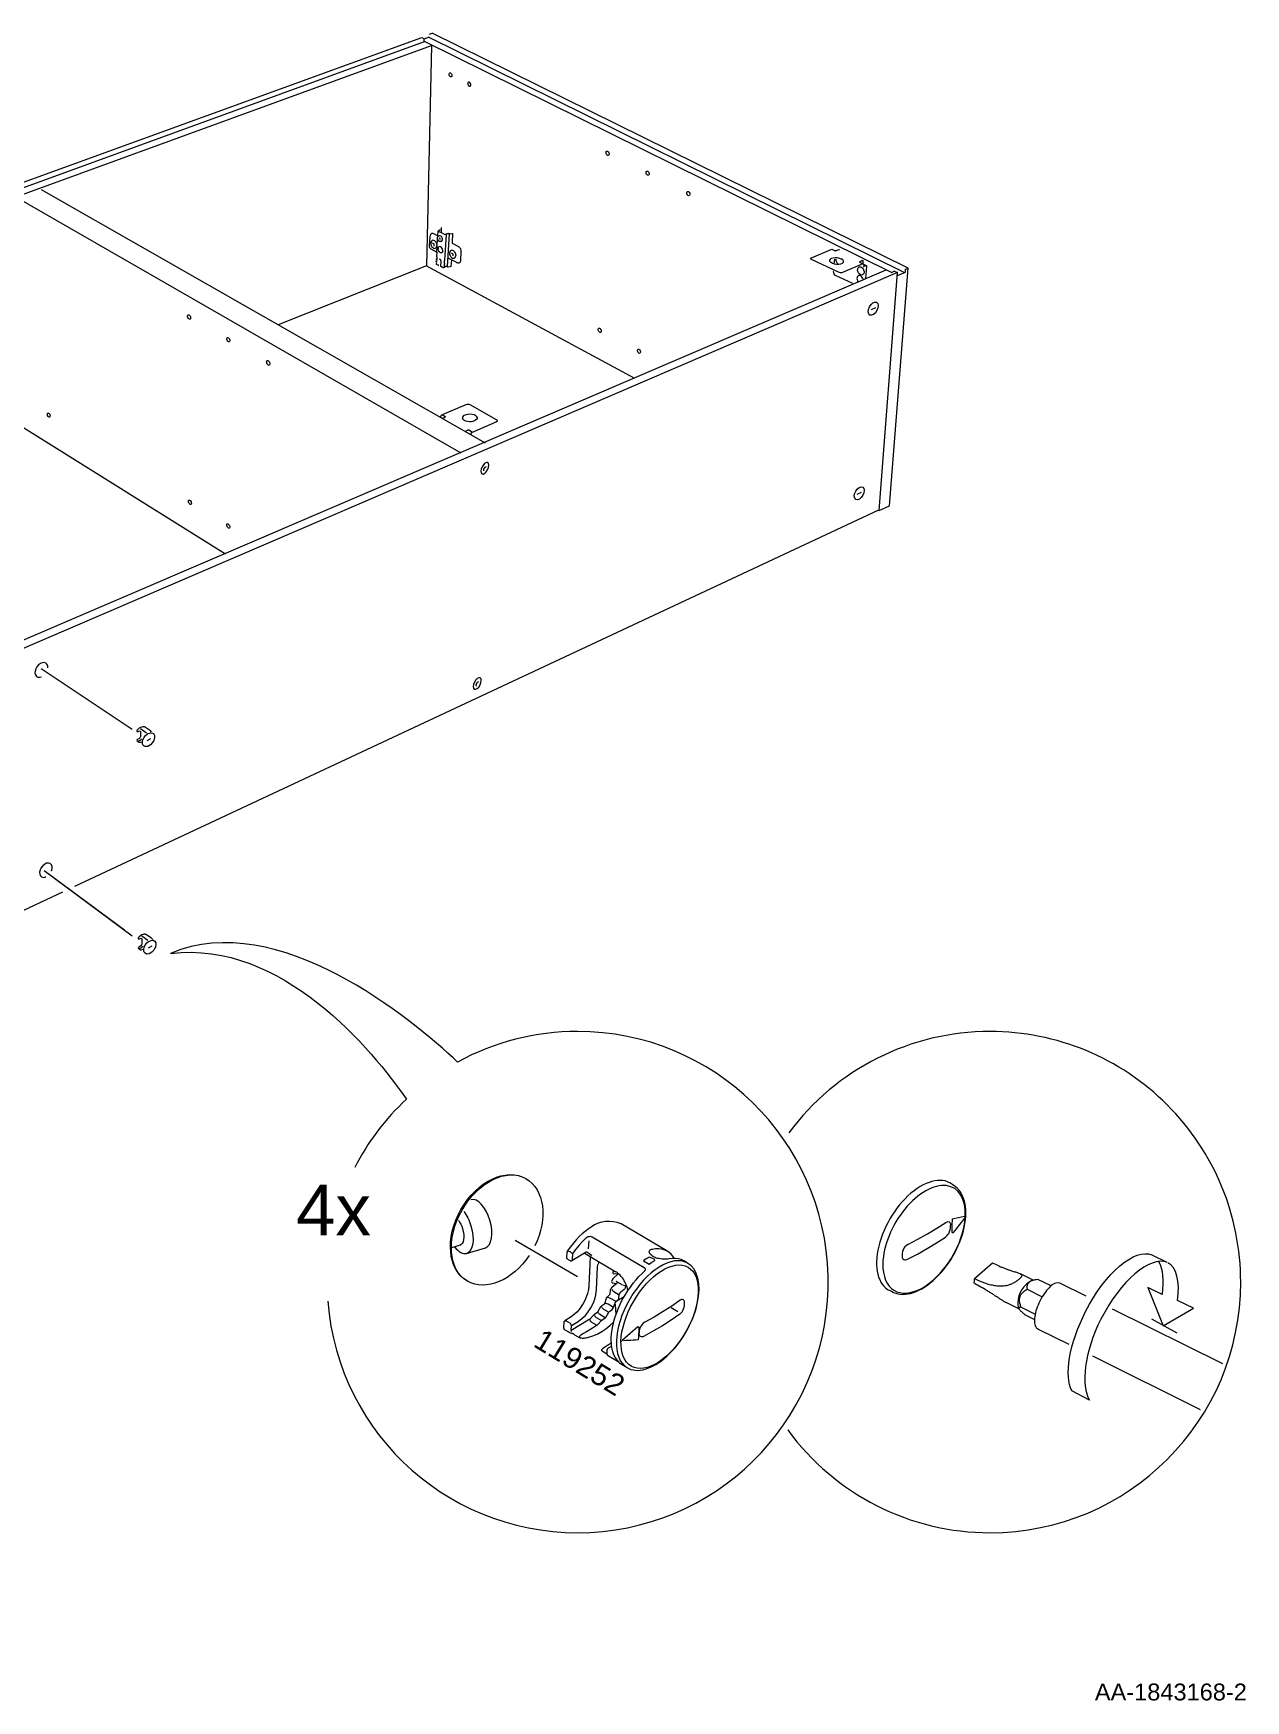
# Model space of a CAD drawing. Header units: metres. Extents: x -6.4 to 35.9, y -8.9 to 6.5.
# Drawn here: x 33.967 to 35.635, y 2.354 to 4.648 of the extents above; entities that cross this region are included whole.
import ezdxf

# ---------------------------------------------------------------- set-up
doc = ezdxf.new("R2010")
doc.units = ezdxf.units.M
doc.header["$MEASUREMENT"] = 0
for name, color, linetype, lineweight in [('PDF7_Geometry_Num_Penna__1_Num_Penna__255_Num_Penna__255_Num_Penna__255', 255, 'Continuous', 18), ('PDF7_Geometry_Num_Penna__7_Num_Penna__7_Num_Penna__7_Num_Penna__7', 7, 'Continuous', 18), ('PDF7_Text_Num_Penna__7_Num_Penna__7_Num_Penna__7_Num_Penna__7', 7, 'Continuous', 18)]:
    doc.layers.add(name, color=color, linetype=linetype, lineweight=lineweight)
doc.styles.add('GENERATED_STYLE_1', font='')
doc.styles.get('GENERATED_STYLE_1').set_extended_font_data('Arial')

msp = doc.modelspace()

# ---------------------------------------------------------------- linework, layer by layer
at = {"layer": 'PDF7_Geometry_Num_Penna__1_Num_Penna__255_Num_Penna__255_Num_Penna__255', "color": 255, "linetype": 'Continuous', "lineweight": 18, "flags": 128}
for points in [[(34.0917, 3.6975), (33.9827, 3.7701)], [(34.0918, 3.4139), (33.9864, 3.4918)]]:
    msp.add_lwpolyline(points, dxfattribs=at)
at = {"layer": 'PDF7_Geometry_Num_Penna__7_Num_Penna__7_Num_Penna__7_Num_Penna__7', "color": 7, "linetype": 'Continuous', "lineweight": 18, "flags": 128}
for points in [[(33.3187, 4.2127), (34.5013, 4.642), (34.5043, 4.6404)], [(33.3232, 4.2065), (34.5049, 4.6365)], [(34.5043, 4.6404), (34.5115, 4.6429)], [(34.5043, 4.6368), (34.5043, 4.6404)], [(34.5044, 4.6371), (35.1476, 4.319)], [(34.5096, 4.6429), (35.1645, 4.3194)], [(34.5117, 4.6466), (34.5151, 4.6479)], [(35.1705, 4.325), (34.5151, 4.6479)], [(33.3314, 4.2007), (34.5145, 4.6311)], [(34.5145, 4.6311), (34.5074, 4.3281)], [(33.9774, 4.4329), (34.5883, 4.0846)], [(34.555, 4.0703), (33.9433, 4.4222)], [(34.5147, 4.3726), (34.5151, 4.3728), (34.5155, 4.3728), (34.5159, 4.3729), (34.5163, 4.3728), (34.5167, 4.3727), (34.5171, 4.3725), (34.523, 4.3694)], [(34.5157, 4.3596), (34.5175, 4.3581), (34.5174, 4.3553)], [(34.5188, 4.3623), (34.5191, 4.3621), (34.5194, 4.3618), (34.5197, 4.3615), (34.52, 4.3611), (34.5202, 4.3608), (34.5205, 4.3604), (34.5207, 4.36), (34.521, 4.3596), (34.5211, 4.3591), (34.5213, 4.3587), (34.5214, 4.3583), (34.5215, 4.3578), (34.5216, 4.3574), (34.5217, 4.3569), (34.5217, 4.3565), (34.5217, 4.356), (34.5217, 4.356)], [(34.5274, 4.3616), (34.5272, 4.3614), (34.5269, 4.3613), (34.5266, 4.3613), (34.5263, 4.3613), (34.526, 4.3613), (34.5257, 4.3614), (34.5254, 4.3615), (34.5251, 4.3616), (34.5248, 4.3618), (34.5245, 4.362), (34.5242, 4.3623), (34.5239, 4.3626), (34.5237, 4.3629), (34.5234, 4.3633), (34.5232, 4.3637), (34.523, 4.3641), (34.5229, 4.3645), (34.5228, 4.3649), (34.5227, 4.3654), (34.5226, 4.3658), (34.5226, 4.3662), (34.5227, 4.3667), (34.5227, 4.367), (34.5228, 4.3674), (34.523, 4.3678), (34.5232, 4.3681), (34.5234, 4.3684), (34.5236, 4.3686), (34.5238, 4.3688), (34.5241, 4.3689)], [(34.5229, 4.3676), (34.523, 4.3694)], [(34.523, 4.3694), (34.5234, 4.3757)], [(34.5238, 4.3762), (34.5236, 4.3761), (34.5235, 4.376), (34.5234, 4.3758), (34.5234, 4.3757)], [(34.5255, 4.3771), (34.5238, 4.3762)], [(34.525, 4.3694), (34.5241, 4.3689)], [(34.5246, 4.3758), (34.5245, 4.3757), (34.5245, 4.3756), (34.5245, 4.3755), (34.5247, 4.3754)], [(34.5247, 4.3754), (34.5275, 4.3739)], [(34.5263, 4.3658), (34.5249, 4.3663)], [(34.5264, 4.3775), (34.5255, 4.3771)], [(34.5264, 4.3642), (34.5263, 4.3658)], [(34.5274, 4.3616), (34.5284, 4.362), (34.5287, 4.3622), (34.5289, 4.3625), (34.5292, 4.3628), (34.5293, 4.3633), (34.5295, 4.3637), (34.5295, 4.3642)], [(34.5278, 4.3778), (34.5275, 4.3739)], [(34.5275, 4.3739), (34.5328, 4.3711)], [(34.5277, 4.3807), (34.5276, 4.3783), (34.5277, 4.3781), (34.5277, 4.378), (34.5278, 4.3778)], [(34.5344, 4.3707), (34.5323, 4.3356)], [(34.5335, 4.3711), (34.5334, 4.3711), (34.5332, 4.371), (34.533, 4.3711), (34.5328, 4.3711)], [(34.5335, 4.3711), (34.5361, 4.3724), (34.5364, 4.3726), (34.5368, 4.3727), (34.5372, 4.3727), (34.5376, 4.3728), (34.538, 4.3727), (34.5385, 4.3726), (34.5389, 4.3725), (34.5392, 4.3724)], [(34.5385, 4.372), (34.5358, 4.3269)], [(34.5392, 4.3724), (34.5396, 4.3722)], [(34.5396, 4.3722), (34.5429, 4.3727)], [(34.5429, 4.3727), (34.5439, 4.3723)], [(34.5437, 4.3586), (34.5435, 4.3588), (34.5433, 4.3591), (34.5432, 4.3594), (34.5431, 4.3596), (34.5431, 4.3599), (34.5439, 4.3723)], [(34.5439, 4.3585), (34.5436, 4.3586), (34.5517, 4.3544)], [(34.5211, 4.3376), (34.5212, 4.3382)], [(34.5217, 4.3366), (34.5215, 4.3368), (34.5214, 4.337), (34.5213, 4.3372), (34.5212, 4.3373), (34.5212, 4.3375), (34.5211, 4.3376)], [(34.5212, 4.3382), (34.5212, 4.3381), (34.5213, 4.3379), (34.5213, 4.3379), (34.5215, 4.3378), (34.5216, 4.3378), (34.5218, 4.3378)], [(34.5217, 4.347), (34.5214, 4.3409), (34.5214, 4.3408), (34.5214, 4.3406), (34.5215, 4.3405), (34.5216, 4.3403), (34.5217, 4.3402), (34.5219, 4.3399)], [(34.5299, 4.3486), (34.5298, 4.3481), (34.5297, 4.3476), (34.5295, 4.3471), (34.5294, 4.3469), (34.5293, 4.3467), (34.529, 4.3464), (34.5286, 4.3461), (34.5283, 4.346), (34.5279, 4.3459), (34.5275, 4.3459), (34.5271, 4.346), (34.5268, 4.3461), (34.5264, 4.3463), (34.526, 4.3465), (34.5257, 4.3467), (34.5253, 4.3471), (34.525, 4.3475), (34.5246, 4.3479), (34.5243, 4.3484), (34.5241, 4.349), (34.5238, 4.3496), (34.5237, 4.3499), (34.5236, 4.3502), (34.5235, 4.3505), (34.5235, 4.3508), (34.5235, 4.3514), (34.5234, 4.352)], [(34.5326, 4.3347), (34.5326, 4.335), (34.5325, 4.3352), (34.5324, 4.3354), (34.5323, 4.3356)], [(34.5369, 4.3395), (34.5372, 4.3392), (34.5375, 4.3389), (34.5377, 4.3387), (34.538, 4.3385), (34.5382, 4.3383), (34.5385, 4.3381)], [(34.5385, 4.3381), (34.5417, 4.3365)], [(34.5417, 4.3364), (34.5412, 4.3272), (34.5406, 4.3269)], [(34.5482, 4.3331), (34.5417, 4.3365), (34.5417, 4.3364), (34.5417, 4.3364)], [(34.542, 4.3461), (34.5437, 4.3445), (34.5436, 4.3418)], [(34.5447, 4.3487), (34.545, 4.3484), (34.5453, 4.3481), (34.5456, 4.3478), (34.5459, 4.3475), (34.5462, 4.3471), (34.5465, 4.3467), (34.5467, 4.3463), (34.5469, 4.3459), (34.5471, 4.3455), (34.5473, 4.345), (34.5474, 4.3446), (34.5475, 4.3442), (34.5476, 4.3437), (34.5477, 4.3432), (34.5477, 4.3428), (34.5477, 4.3423), (34.5477, 4.3423)], [(35.0362, 4.3381), (35.0363, 4.3383), (35.0364, 4.3386), (35.0366, 4.3388), (35.0369, 4.339), (35.0373, 4.3392)], [(35.0375, 4.3367), (35.0371, 4.3369), (35.0368, 4.3371), (35.0365, 4.3374), (35.0363, 4.3376), (35.0362, 4.3379), (35.0362, 4.3381)], [(35.0373, 4.3392), (35.0653, 4.351), (35.0691, 4.3492)], [(35.0696, 4.349), (35.0698, 4.3489), (35.0702, 4.3488), (35.0705, 4.3488), (35.0708, 4.3488), (35.0711, 4.3488), (35.0714, 4.3489), (35.0753, 4.3506)], [(35.0753, 4.3506), (35.0755, 4.3505), (35.0756, 4.3505), (35.0758, 4.3504)], [(35.1396, 4.3222), (33.9219, 3.7998)], [(35.1516, 4.3207), (35.1554, 4.3187), (33.9357, 3.7942)], [(34.5074, 4.3281), (34.3035, 4.247)], [(34.5068, 4.3284), (34.7935, 4.1735)], [(34.5208, 4.3307), (34.5208, 4.3305), (34.5209, 4.3303), (34.5211, 4.3301), (34.5213, 4.33)], [(34.521, 4.3349), (34.521, 4.3348), (34.5211, 4.3347), (34.5211, 4.3345), (34.5213, 4.3345), (34.5214, 4.3345), (34.5215, 4.3345)], [(34.521, 4.3343), (34.521, 4.3349)], [(34.5215, 4.3333), (34.5213, 4.3335), (34.5212, 4.3337), (34.5211, 4.3339), (34.521, 4.334), (34.521, 4.3342), (34.521, 4.3343)], [(34.5235, 4.3288), (34.5213, 4.33), (34.5214, 4.3312)], [(34.5235, 4.3288), (34.5236, 4.3287), (34.5238, 4.3287), (34.5239, 4.3288)], [(34.5244, 4.3291), (34.5239, 4.3288)], [(34.5358, 4.3269), (34.5356, 4.327), (34.5353, 4.3271), (34.535, 4.3271), (34.5347, 4.3271), (34.5345, 4.3271), (34.5342, 4.3269), (34.5317, 4.3256)], [(34.5318, 4.3269), (34.5319, 4.3272), (34.532, 4.3275), (34.5321, 4.3278), (34.5322, 4.3281)], [(34.5324, 4.3314), (34.5323, 4.3311), (34.5323, 4.3308), (34.5321, 4.3305), (34.5319, 4.3302), (34.5319, 4.329)], [(34.5322, 4.3281), (34.5322, 4.3284), (34.5321, 4.3286), (34.532, 4.3288), (34.5319, 4.329)], [(34.5321, 4.3323), (34.5322, 4.3335), (34.5323, 4.3338), (34.5324, 4.3341), (34.5325, 4.3344), (34.5326, 4.3347)], [(34.5324, 4.3314), (34.5324, 4.3317), (34.5323, 4.3319), (34.5322, 4.3321), (34.5321, 4.3323)], [(34.5358, 4.3269), (34.5362, 4.3267)], [(34.5362, 4.3267), (34.5364, 4.3266), (34.5366, 4.3266), (34.5369, 4.3266), (34.5371, 4.3265), (34.5373, 4.3266)], [(34.5373, 4.3266), (34.54, 4.327)], [(34.5406, 4.3269), (34.5405, 4.3268), (34.5403, 4.3269), (34.5402, 4.3269)], [(34.5482, 4.3331), (34.5483, 4.333), (34.5485, 4.3329), (34.5486, 4.3329), (34.5488, 4.3328), (34.549, 4.3328), (34.5494, 4.3327)], [(35.108, 4.3352), (35.1078, 4.3353), (35.1075, 4.3353)], [(35.1086, 4.3309), (35.1084, 4.3309), (35.1082, 4.3309), (35.1079, 4.3308)], [(35.1086, 4.3337), (35.1086, 4.3341), (35.1085, 4.3345), (35.1084, 4.3348), (35.1082, 4.335), (35.108, 4.3352)], [(35.1086, 4.3309), (35.1084, 4.331), (35.1086, 4.3337)], [(35.1091, 4.3297), (35.1091, 4.33), (35.109, 4.3303), (35.109, 4.3306), (35.1088, 4.3307), (35.1086, 4.3309)], [(35.1091, 4.3295), (35.1089, 4.3272), (35.1089, 4.3271), (35.1089, 4.327), (35.109, 4.3269), (35.1091, 4.327), (35.1089, 4.3271)], [(35.1129, 4.3282), (35.11, 4.3296), (35.1097, 4.3296), (35.1094, 4.3296), (35.1091, 4.3295)], [(35.1129, 4.3282), (35.1126, 4.3283), (35.1123, 4.3283), (35.1119, 4.3281), (35.1091, 4.327)], [(35.112, 4.3105), (35.1135, 4.3272)], [(35.1135, 4.3272), (35.1134, 4.3275), (35.1133, 4.3278), (35.1131, 4.328), (35.1129, 4.3282)], [(35.1303, 3.9914), (35.1445, 3.998), (35.1705, 4.325)], [(35.1305, 3.9912), (35.1554, 4.3187)], [(35.1516, 4.3207), (35.1467, 4.3185)], [(35.1556, 4.3147), (35.1665, 4.3194)], [(35.1665, 4.3194), (35.1668, 4.3234)], [(35.1668, 4.3234), (35.1705, 4.325)], [(35.108, 4.3106), (35.1083, 4.3099), (35.1085, 4.3091), (35.1086, 4.3084)], [(35.1197, 4.2679), (35.126, 4.2708)], [(34.2308, 3.9313), (33.9508, 4.1065)], [(34.5273, 4.1193), (34.5274, 4.1207)], [(34.5274, 4.1207), (34.5274, 4.1211), (34.5275, 4.1215), (34.5277, 4.1219), (34.528, 4.1223), (34.5283, 4.1226), (34.5286, 4.1229), (34.529, 4.1231)], [(34.5293, 4.1182), (34.5317, 4.1192)], [(34.5317, 4.1192), (34.5321, 4.1194)], [(34.567, 4.1015), (34.5707, 4.0993), (34.6036, 4.1133)], [(34.605, 4.1148), (34.6049, 4.1145), (34.6047, 4.1142), (34.6045, 4.1139), (34.6041, 4.1136), (34.6036, 4.1133)], [(34.6039, 4.1162), (34.6043, 4.116), (34.6046, 4.1157), (34.6048, 4.1154), (34.6049, 4.1151), (34.605, 4.1148)], [(34.5665, 4.1017), (34.5663, 4.1018), (34.5659, 4.1019), (34.5656, 4.102), (34.5652, 4.102), (34.5648, 4.1019), (34.5645, 4.1018), (34.5608, 4.1002)], [(34.567, 4.1015), (34.5665, 4.1017)], [(34.5691, 4.0969), (34.5692, 4.0973), (34.5693, 4.0977), (34.5695, 4.0981), (34.5698, 4.0985), (34.57, 4.0989), (34.5704, 4.0992), (34.5707, 4.0993)], [(34.5691, 4.0955), (34.5691, 4.0969)], [(34.5863, 4.0481), (34.5881, 4.0512)], [(34.5865, 4.0459), (34.5863, 4.0481)], [(34.5881, 4.0512), (34.59, 4.0521)], [(35.0999, 4.0137), (35.1062, 4.0166)], [(34.0234, 3.4745), (35.1292, 3.9918), (35.1305, 3.9912)], [(34.1027, 3.6902), (33.9774, 3.7736)], [(34.5759, 3.752), (34.5776, 3.7551)], [(34.5761, 3.7498), (34.5759, 3.752)], [(34.5776, 3.7551), (34.5796, 3.756)], [(34.109, 3.6886), (34.109, 3.6874), (34.1097, 3.6869), (34.1128, 3.6884)], [(34.1109, 3.6767), (34.1091, 3.6758), (34.1092, 3.6741), (34.1098, 3.6737), (34.111, 3.6732), (34.1117, 3.6726)], [(34.1104, 3.6739), (34.1139, 3.6756)], [(34.1139, 3.6915), (34.1222, 3.6855)], [(34.114, 3.6873), (34.1141, 3.6812)], [(34.1275, 3.6882), (34.121, 3.6927)], [(34.1276, 3.6774), (34.1229, 3.6747)], [(33.9775, 3.5002), (33.9779, 3.5007), (33.9782, 3.5012)], [(34.1024, 3.406), (33.9814, 3.4955)], [(33.9829, 3.4871), (33.983, 3.4872), (33.9839, 3.4875)], [(33.9455, 3.4381), (34.0073, 3.467)], [(34.1107, 3.4033), (34.1107, 3.4021), (34.1115, 3.4016), (34.1145, 3.4031)], [(34.1156, 3.4061), (34.124, 3.4001)], [(34.1158, 3.4019), (34.1159, 3.3958)], [(34.1292, 3.4028), (34.1228, 3.4073)], [(34.1127, 3.3913), (34.1109, 3.3904), (34.111, 3.3887), (34.1116, 3.3883), (34.1127, 3.3879), (34.1134, 3.3872)], [(34.1122, 3.3886), (34.1156, 3.3902)], [(34.1294, 3.3921), (34.1247, 3.3894)], [(35.1699, 2.9816), (35.1837, 2.9887), (35.1971, 2.9963), (35.2098, 3.004), (35.2222, 3.012), (35.224, 3.0129), (35.2255, 3.0131), (35.2268, 3.0127), (35.2278, 3.0117), (35.2284, 3.0102), (35.2286, 3.0081)], [(35.2216, 2.9916), (35.2236, 2.9934), (35.2251, 2.9953), (35.2265, 2.9972), (35.2274, 2.9996), (35.2282, 3.0019), (35.2284, 3.0044), (35.2286, 3.0064), (35.2286, 3.0081)], [(35.2307, 3.017), (35.2306, 3.0077), (35.2302, 2.9986), (35.2317, 2.9977)], [(35.2307, 3.017), (35.2394, 3.0187), (35.2476, 3.0207)], [(35.2493, 3.0197), (35.2462, 3.0156), (35.2433, 3.012), (35.2406, 3.0085), (35.2381, 3.0052), (35.2352, 3.0015), (35.2317, 2.9977)], [(35.2476, 3.0207), (35.2493, 3.0197)], [(34.6296, 2.9877), (34.7151, 2.9374)], [(34.7278, 2.9911), (34.7226, 2.9861), (34.7176, 2.9808), (34.7128, 2.9751), (34.7083, 2.969), (34.7079, 2.9604)], [(34.7278, 2.9911), (34.7289, 2.992), (34.7302, 2.9926), (34.7316, 2.9928), (34.733, 2.993), (34.7343, 2.9926), (34.7356, 2.992), (34.8069, 2.95)], [(34.7308, 2.9867), (34.7302, 2.9754)], [(35.162, 2.9657), (35.1622, 2.9636), (35.1629, 2.962), (35.1642, 2.961), (35.1655, 2.9605), (35.1673, 2.9605), (35.1694, 2.9612), (35.1833, 2.9684), (35.1964, 2.9759), (35.2095, 2.9837), (35.2216, 2.9916)], [(34.5423, 2.9774), (34.5528, 2.9805)], [(34.5626, 2.9694), (34.5885, 2.9772)], [(34.7005, 2.9636), (34.7009, 2.971)], [(34.7016, 2.9616), (34.7016, 2.9617), (34.7014, 2.9617), (34.7012, 2.9617), (34.7012, 2.9619), (34.7011, 2.9619), (34.7011, 2.9621), (34.7011, 2.9623), (34.7009, 2.9623), (34.7009, 2.9625), (34.7007, 2.9625), (34.7007, 2.9627), (34.7007, 2.9629), (34.7007, 2.963), (34.7005, 2.963), (34.7005, 2.9632), (34.7005, 2.9634), (34.7005, 2.9636)], [(34.7016, 2.9616), (34.7051, 2.9595), (34.7054, 2.9595), (34.7054, 2.9593), (34.7055, 2.9593), (34.7057, 2.9593), (34.7059, 2.9593), (34.7061, 2.9593), (34.7061, 2.9591), (34.7062, 2.9591), (34.7064, 2.9591), (34.7067, 2.9593), (34.7068, 2.9593), (34.707, 2.9593), (34.7072, 2.9593), (34.7072, 2.9595), (34.7074, 2.9595), (34.7247, 2.9701)], [(34.7059, 2.9709), (34.7031, 2.9725)], [(34.7083, 2.969), (34.7078, 2.9694), (34.7072, 2.9699), (34.7064, 2.9705), (34.7059, 2.9709)], [(34.7247, 2.9701), (34.7265, 2.9712)], [(34.7247, 2.9701), (34.7248, 2.9701), (34.725, 2.9697), (34.7254, 2.9694), (34.726, 2.969), (34.7327, 2.9649)], [(34.7265, 2.9712), (34.7267, 2.9712), (34.7271, 2.9714), (34.7274, 2.9714), (34.7278, 2.9714), (34.7284, 2.9712), (34.7289, 2.971), (34.7295, 2.9706), (34.7313, 2.9694), (34.733, 2.9677), (34.7345, 2.9658)], [(34.7327, 2.9649), (34.7679, 2.9441)], [(34.814, 2.964), (34.8099, 2.9617), (34.806, 2.9591)], [(34.806, 2.9591), (34.8138, 2.9547), (34.8177, 2.9573), (34.8216, 2.9595)], [(34.814, 2.9718), (34.8144, 2.9727), (34.8147, 2.9734), (34.8153, 2.9742), (34.816, 2.9745), (34.817, 2.9751), (34.8182, 2.9753)], [(34.8185, 2.9656), (34.817, 2.9667), (34.8159, 2.9677), (34.8151, 2.9688), (34.8143, 2.9697), (34.8142, 2.9706), (34.814, 2.9718)], [(34.8212, 2.9614), (34.814, 2.964)], [(34.8182, 2.9753), (34.8228, 2.976), (34.827, 2.976), (34.8311, 2.9755), (34.8348, 2.9744), (34.8384, 2.9727)], [(34.8201, 2.9647), (34.8185, 2.9656)], [(34.8316, 2.9616), (34.8294, 2.9617), (34.8274, 2.9621), (34.8255, 2.9625), (34.8236, 2.963), (34.822, 2.9638), (34.8201, 2.9647)], [(34.8216, 2.9595), (34.8212, 2.9614)], [(34.8414, 2.9619), (34.8398, 2.9616), (34.8384, 2.9616), (34.837, 2.9614), (34.8354, 2.9614), (34.8337, 2.9614), (34.8316, 2.9616)], [(34.8614, 2.9591), (34.8578, 2.9608), (34.8541, 2.9619), (34.85, 2.9625), (34.8458, 2.9625), (34.8414, 2.9619)], [(34.8667, 2.956), (34.8614, 2.9591)], [(35.1699, 2.9816), (35.1678, 2.98), (35.1659, 2.9783), (35.1645, 2.9763), (35.1633, 2.9742), (35.1624, 2.9719), (35.1622, 2.9694), (35.162, 2.9674), (35.162, 2.9657)], [(35.5054, 2.9672), (35.5261, 2.9572)], [(34.7273, 2.8533), (34.7324, 2.8544), (34.7379, 2.8563), (34.7432, 2.8587), (34.7488, 2.8618), (34.7542, 2.8657), (34.7598, 2.8702), (34.7652, 2.875), (34.7653, 2.8759), (34.7672, 2.882), (34.7692, 2.8882), (34.7717, 2.8941), (34.7744, 2.9003), (34.7774, 2.9062), (34.7807, 2.912), (34.7843, 2.9175), (34.788, 2.9231), (34.7919, 2.9283), (34.796, 2.9331), (34.7997, 2.9374), (34.8036, 2.9413), (34.8075, 2.9448)], [(34.7717, 2.9415), (34.7639, 2.9345)], [(34.7652, 2.9457), (34.7644, 2.9445), (34.7641, 2.9432), (34.7641, 2.9421), (34.7644, 2.9415), (34.7652, 2.9411), (34.7715, 2.9417)], [(34.7845, 2.9185), (34.7839, 2.9213), (34.7831, 2.924), (34.782, 2.9272), (34.7805, 2.9301), (34.7797, 2.9318), (34.7792, 2.9324), (34.7791, 2.9328), (34.7784, 2.9341), (34.777, 2.9357), (34.7755, 2.9376), (34.7741, 2.9393), (34.7724, 2.9408), (34.7707, 2.9422), (34.7692, 2.9433), (34.7679, 2.9441)], [(34.8088, 2.9471), (34.8088, 2.9478), (34.8086, 2.9484), (34.8084, 2.9487), (34.808, 2.9493), (34.8077, 2.9497), (34.8069, 2.95)], [(34.8075, 2.9448), (34.8079, 2.9452), (34.808, 2.9456), (34.8083, 2.946), (34.8086, 2.9463), (34.8088, 2.9467), (34.8088, 2.9471)], [(34.7553, 2.9077), (34.7559, 2.909), (34.7569, 2.9101), (34.7603, 2.9131), (34.7609, 2.9192)], [(34.7609, 2.9192), (34.7612, 2.9205), (34.762, 2.9216), (34.7629, 2.9228)], [(34.7639, 2.9345), (34.7629, 2.9331), (34.7624, 2.9318), (34.762, 2.9305), (34.7624, 2.9296), (34.7629, 2.929), (34.7692, 2.9281)], [(34.7624, 2.9195), (34.7635, 2.9185), (34.7644, 2.9173), (34.7653, 2.9168)], [(34.7692, 2.9281), (34.7629, 2.9228)], [(34.7653, 2.9168), (34.7728, 2.9124), (34.7731, 2.9136), (34.7738, 2.9149), (34.7748, 2.9158)], [(34.7692, 2.9303), (34.7691, 2.9303), (34.7689, 2.9305), (34.7687, 2.9305), (34.7685, 2.9305)], [(34.7767, 2.9259), (34.7692, 2.9303)], [(34.7705, 2.9296), (34.7698, 2.9288), (34.7692, 2.9281)], [(34.7805, 2.9251), (34.7811, 2.9248), (34.7815, 2.9236), (34.7811, 2.9224), (34.7804, 2.9208), (34.7794, 2.9198), (34.7748, 2.9159)], [(34.777, 2.9259), (34.7805, 2.9251)], [(34.7847, 2.9181), (34.7845, 2.9183), (34.7845, 2.9185)], [(34.7845, 2.9179), (34.7845, 2.9181), (34.7845, 2.9185)], [(35.5196, 2.913), (35.4999, 2.9224), (35.5214, 2.8699), (35.5631, 2.8939), (35.541, 2.9047)], [(34.7386, 2.8839), (34.7382, 2.8845), (34.7379, 2.885), (34.7382, 2.8854), (34.7386, 2.8858), (34.7434, 2.8891), (34.7475, 2.8962)], [(34.7486, 2.8954), (34.748, 2.8958), (34.7475, 2.8962), (34.7483, 2.8969), (34.7488, 2.8975), (34.7529, 2.9006), (34.7553, 2.9077)], [(34.7486, 2.8955), (34.7493, 2.8943), (34.7501, 2.8934), (34.751, 2.8926)], [(34.751, 2.8926), (34.7582, 2.8884), (34.759, 2.8891), (34.7596, 2.8898)], [(34.7573, 2.8993), (34.7562, 2.8999), (34.7549, 2.9004), (34.7538, 2.9006), (34.7529, 2.9006)], [(34.7609, 2.9073), (34.7598, 2.9079), (34.7586, 2.9084), (34.7573, 2.9088), (34.7572, 2.9096), (34.7569, 2.9101)], [(34.7648, 2.8951), (34.7573, 2.8993)], [(34.7596, 2.8898), (34.7629, 2.8923)], [(34.7683, 2.903), (34.7609, 2.9073)], [(34.7629, 2.8923), (34.7641, 2.8936), (34.7648, 2.8951), (34.7666, 2.9004)], [(34.7666, 2.9004), (34.7674, 2.9019), (34.7683, 2.903), (34.7705, 2.9049)], [(34.767, 2.8993), (34.7681, 2.8847)], [(34.7696, 2.9042), (34.7794, 2.9101)], [(34.7705, 2.9049), (34.7715, 2.906), (34.7722, 2.9073), (34.7724, 2.9084), (34.7728, 2.9124)], [(34.7798, 2.9103), (34.7797, 2.9101), (34.7794, 2.9101)], [(34.7794, 2.9101), (34.7798, 2.9103)], [(34.8625, 2.9013), (34.8624, 2.9035), (34.8618, 2.9047), (34.8611, 2.9056), (34.86, 2.906), (34.8586, 2.9058), (34.8567, 2.9049), (34.8453, 2.8969), (34.8333, 2.8893), (34.8208, 2.8818), (34.8079, 2.8748)], [(34.844, 2.8951), (34.8535, 2.8894)], [(34.8559, 2.8855), (34.8576, 2.8871), (34.8591, 2.8889), (34.8604, 2.8909), (34.8613, 2.8931), (34.862, 2.8955), (34.8624, 2.8978), (34.8625, 2.8996), (34.8625, 2.9013)], [(35.6031, 2.8174), (35.4514, 2.8925)], [(34.6966, 2.8674), (34.6968, 2.8748)], [(34.6985, 2.8639), (34.6979, 2.8641), (34.6975, 2.8644), (34.6974, 2.865), (34.6969, 2.8653), (34.6968, 2.8659), (34.6966, 2.8665), (34.6966, 2.8667), (34.6966, 2.8668), (34.6966, 2.867), (34.6966, 2.8674)], [(34.6968, 2.8748), (34.6968, 2.875), (34.6968, 2.8752), (34.6969, 2.8752), (34.6969, 2.8754), (34.6969, 2.8755), (34.6969, 2.8757), (34.6972, 2.8757), (34.6972, 2.8759), (34.6974, 2.8759), (34.6974, 2.8761), (34.6974, 2.8763), (34.6975, 2.8763), (34.6978, 2.8765), (34.6979, 2.8765), (34.6979, 2.8767)], [(34.707, 2.87), (34.7068, 2.8709), (34.7062, 2.872), (34.7055, 2.8728), (34.6992, 2.8765)], [(34.7419, 2.8704), (34.7408, 2.8696), (34.7395, 2.8689), (34.7277, 2.8616)], [(34.7321, 2.8789), (34.7323, 2.8778), (34.7328, 2.8765), (34.7336, 2.8755), (34.7345, 2.8748)], [(34.7345, 2.8748), (34.7419, 2.8704)], [(34.7386, 2.8839), (34.7392, 2.883), (34.7399, 2.882), (34.7408, 2.8813)], [(34.7408, 2.8813), (34.7483, 2.877), (34.7485, 2.8772), (34.7488, 2.8776)], [(34.7419, 2.8704), (34.7425, 2.8707), (34.7429, 2.8711), (34.7483, 2.877)], [(34.7459, 2.8852), (34.7449, 2.886), (34.7442, 2.8869), (34.7436, 2.888), (34.7434, 2.8891)], [(34.7533, 2.8808), (34.7459, 2.8852)], [(34.7488, 2.8776), (34.7533, 2.8808)], [(34.7533, 2.8807), (34.754, 2.8815), (34.7548, 2.8822), (34.7582, 2.8884)], [(34.762, 2.8464), (34.7618, 2.8477), (34.7618, 2.8531), (34.7622, 2.8585), (34.7629, 2.8642), (34.7641, 2.87), (34.7652, 2.875)], [(34.7769, 2.8501), (34.7878, 2.8595), (34.7983, 2.8689)], [(34.7998, 2.868), (34.7998, 2.8648), (34.7995, 2.8619), (34.7993, 2.8591), (34.7993, 2.8564), (34.7992, 2.8535), (34.799, 2.8505), (34.7954, 2.8501), (34.792, 2.8499), (34.7889, 2.8497), (34.7857, 2.8495), (34.7823, 2.8493), (34.7785, 2.8492)], [(34.7983, 2.8689), (34.7998, 2.868)], [(34.8559, 2.8855), (34.8444, 2.8777), (34.8324, 2.8698), (34.8199, 2.8626), (34.807, 2.8553), (34.805, 2.8546), (34.8032, 2.8546), (34.8019, 2.855), (34.801, 2.856), (34.8003, 2.8575), (34.8001, 2.8595)], [(34.8079, 2.8748), (34.8057, 2.8733), (34.8041, 2.8717), (34.8027, 2.8697), (34.8015, 2.8677), (34.8006, 2.8653), (34.8003, 2.863), (34.8003, 2.8611), (34.8001, 2.8595)], [(35.5053, 2.8795), (35.54, 2.8602)], [(34.7042, 2.8603), (34.6985, 2.8638)], [(34.7048, 2.8601), (34.7046, 2.8601), (34.7044, 2.8601), (34.7044, 2.8603), (34.7042, 2.8603)], [(34.7113, 2.8575), (34.7109, 2.8578), (34.7104, 2.8581), (34.7102, 2.8581), (34.7098, 2.8583), (34.7096, 2.8585), (34.7088, 2.8587), (34.7083, 2.8589), (34.7075, 2.8592), (34.7064, 2.8596), (34.7055, 2.8598), (34.7048, 2.8601)], [(34.7068, 2.8633), (34.7068, 2.8627), (34.7068, 2.862)], [(34.7113, 2.8575), (34.7185, 2.8533), (34.7187, 2.8533)], [(34.7198, 2.857), (34.7191, 2.8564), (34.7185, 2.8557), (34.7181, 2.8549), (34.7181, 2.8544), (34.7181, 2.8536), (34.7185, 2.8533)], [(34.7187, 2.8533), (34.7202, 2.8531), (34.7217, 2.8529), (34.723, 2.8529), (34.7243, 2.8529), (34.7258, 2.8531), (34.7273, 2.8533)], [(34.7277, 2.8616), (34.7237, 2.8592), (34.7198, 2.857)], [(34.7568, 2.8291), (34.7713, 2.8206), (34.7692, 2.8232), (34.7672, 2.8265), (34.7653, 2.83), (34.7641, 2.834), (34.7629, 2.8382), (34.7622, 2.8427), (34.762, 2.8464)], [(34.7578, 2.8438), (34.762, 2.8462)], [(34.7748, 2.8497), (34.7765, 2.8488)], [(35.3485, 2.8657), (35.3912, 2.8445)], [(34.7492, 2.8351), (34.7488, 2.8355), (34.7488, 2.8362), (34.749, 2.8369), (34.7492, 2.8375), (34.7497, 2.8382), (34.7503, 2.8388)], [(34.7492, 2.8351), (34.7557, 2.8312), (34.7557, 2.831), (34.7557, 2.8308), (34.7557, 2.8306), (34.7557, 2.8304), (34.7559, 2.8304), (34.7559, 2.8302), (34.7559, 2.83), (34.756, 2.83), (34.756, 2.8299), (34.756, 2.8297), (34.7562, 2.8297), (34.7562, 2.8295), (34.7565, 2.8295), (34.7565, 2.8293), (34.7566, 2.8293), (34.7568, 2.8293), (34.7568, 2.8291), (34.7565, 2.8295), (34.7565, 2.8302)], [(34.7503, 2.8388), (34.754, 2.8412), (34.7578, 2.8438)], [(34.7557, 2.8311), (34.7557, 2.8313), (34.7557, 2.8315), (34.7557, 2.8317), (34.7559, 2.8319), (34.7559, 2.8321), (34.7559, 2.8323), (34.756, 2.8323)], [(34.7559, 2.8323), (34.756, 2.8325), (34.756, 2.8328)], [(34.7565, 2.8302), (34.7559, 2.831), (34.7559, 2.8317), (34.756, 2.8323)], [(34.756, 2.8328), (34.7562, 2.836), (34.7562, 2.8366), (34.7565, 2.8371), (34.7566, 2.8377), (34.7568, 2.838), (34.7572, 2.8386), (34.7576, 2.8389), (34.7581, 2.8392)], [(34.756, 2.8323), (34.756, 2.8325), (34.756, 2.8326), (34.756, 2.8328)], [(34.7581, 2.8392), (34.7624, 2.8419)], [(35.4241, 2.8282), (35.572, 2.7547)], [(34.7772, 2.8157), (34.7742, 2.8178), (34.7715, 2.8204), (34.7713, 2.8206)], [(34.7834, 2.8122), (34.7772, 2.8157)], [(35.4197, 2.7676), (35.3957, 2.7803)]]:
    msp.add_lwpolyline(points, dxfattribs=at)
for points in [[(34.5664, 4.5806), (34.5661, 4.5807), (34.5657, 4.5808), (34.5654, 4.5807), (34.5651, 4.5806), (34.5649, 4.5804), (34.5646, 4.5801), (34.5645, 4.5797), (34.5644, 4.5793), (34.5643, 4.5789), (34.5643, 4.5784), (34.5644, 4.5779), (34.5646, 4.5774), (34.5647, 4.5769), (34.565, 4.5764), (34.5653, 4.576), (34.5656, 4.5757), (34.5659, 4.5754), (34.5663, 4.5751), (34.5666, 4.575), (34.567, 4.5749), (34.5673, 4.575), (34.5676, 4.5751), (34.5678, 4.5754), (34.5681, 4.5756), (34.5682, 4.576), (34.5683, 4.5764), (34.5684, 4.5768), (34.5683, 4.5774), (34.5683, 4.5779), (34.5681, 4.5784), (34.5679, 4.5788), (34.5677, 4.5793), (34.5674, 4.5797), (34.5671, 4.5801), (34.5668, 4.5804)], [(34.5287, 4.3623), (34.5288, 4.3622), (34.5288, 4.3622)], [(34.5216, 4.3365), (34.5216, 4.3366)], [(34.5219, 4.3399), (34.5218, 4.3399)], [(34.5214, 4.3332), (34.5214, 4.3332)], [(34.5272, 4.3269), (34.5271, 4.3269)], [(34.55, 4.3325), (34.55, 4.3324)]]:
    msp.add_lwpolyline(points, close=True, dxfattribs=at)
for points in [[(34.5147, 4.3726), (34.5142, 4.3723, 0.271875), (34.5126, 4.3695), (34.5123, 4.3689), (34.5123, 4.3688), (34.5122, 4.3687), (34.5121, 4.3684), (34.5121, 4.3682), (34.512, 4.3679), (34.512, 4.3676), (34.5113, 4.3554, 0.284338), (34.5134, 4.3514), (34.5217, 4.347), (34.5228, 4.365)], [(34.5317, 4.3256), (34.5314, 4.3255), (34.5311, 4.3254), (34.5307, 4.3254), (34.5304, 4.3254), (34.53, 4.3255), (34.5297, 4.3256), (34.5294, 4.3257), (34.5272, 4.3269), (34.5276, 4.334), (34.5275, 4.3341), (34.5275, 4.3341, 0.349882), (34.5254, 4.3373)], [(34.5494, 4.3327), (34.5501, 4.3324), (34.5505, 4.3322), (34.5508, 4.3321), (34.5512, 4.332), (34.5516, 4.332), (34.5519, 4.332), (34.5523, 4.3321), (34.5526, 4.3323), (34.5532, 4.3325), (34.5535, 4.3328), (34.5538, 4.3331), (34.5541, 4.3334), (34.5543, 4.3338), (34.5545, 4.3343), (34.5546, 4.3348), (34.5547, 4.3353), (34.5554, 4.3476, 0.261433), (34.552, 4.3542)], [(35.1075, 4.3353), (35.1075, 4.3354), (35.1036, 4.3337), (35.1034, 4.3336), (35.1033, 4.3334), (35.1032, 4.3333), (35.1033, 4.3331), (35.1034, 4.333), (35.1036, 4.3329), (35.1041, 4.3326), (35.1079, 4.3308), (35.0799, 4.3189, -0.187479), (35.0743, 4.3191), (35.0375, 4.3367)], [(35.0688, 4.3373), (35.0682, 4.3308, -0.235525), (35.0621, 4.3345)], [(35.0674, 4.3207), (35.0673, 4.3201, 0.286219), (35.0698, 4.3154), (35.0936, 4.3041)], [(34.6039, 4.1162), (34.5676, 4.1367, 0.202353), (34.5618, 4.137), (34.529, 4.1231), (34.5326, 4.121), (34.5331, 4.1207), (34.5333, 4.1206), (34.5335, 4.1204), (34.5335, 4.1203), (34.5334, 4.1201), (34.5332, 4.1199), (34.533, 4.1198), (34.5321, 4.1194), (34.5319, 4.1194), (34.5317, 4.1194), (34.5317, 4.1194), (34.5317, 4.1194)], [(34.5775, 4.1175, -0.335887), (34.5596, 4.1154), (34.5589, 4.1158), (34.5584, 4.1162), (34.5579, 4.1167), (34.5575, 4.1171), (34.5572, 4.1176), (34.557, 4.1181)], [(34.3716, 2.9037, 2.290341), (34.7154, 3.2747, 0.126027), (34.5503, 3.2326)], [(35.0046, 2.7265, 0.239842), (35.2831, 2.585, 0.414211), (35.6279, 2.9298, 0.414217), (35.2831, 3.2746, 0.237731), (35.0062, 3.1354)], [(34.8481, 2.963), (34.8465, 2.9654), (34.8441, 2.9682), (34.8414, 2.9706), (34.8384, 2.9727), (34.7752, 3.0099, 0.265786), (34.734, 3.0056), (34.7299, 3.0028), (34.7258, 2.9996), (34.7217, 2.9961), (34.7178, 2.9924), (34.7135, 2.9879), (34.7092, 2.9831), (34.7054, 2.9781), (34.7014, 2.9727), (34.7012, 2.9725), (34.7012, 2.9724), (34.7011, 2.972), (34.7009, 2.9718), (34.7009, 2.9714), (34.7009, 2.971)], [(34.7327, 2.9649), (34.7308, 2.9242), (34.7308, 2.9231), (34.7306, 2.9214), (34.7304, 2.9195), (34.73, 2.9177), (34.7295, 2.9158), (34.7289, 2.914, -0.17047), (34.7068, 2.8822), (34.6979, 2.8767), (34.6985, 2.8767), (34.6992, 2.8765)], [(34.7379, 2.885), (34.7321, 2.8789), (34.731, 2.8782), (34.7299, 2.8774), (34.7068, 2.8633), (34.707, 2.87), (34.7163, 2.8755, 0.219471), (34.7416, 2.919), (34.743, 2.9508), (34.7434, 2.9538), (34.7445, 2.9565), (34.7451, 2.9577)], [(35.2952, 2.952, -0.007396), (35.2863, 2.9561), (35.2618, 2.9345, 0.006213), (35.2686, 2.9314, 0.018512), (35.2755, 2.9288, 0.021816), (35.2823, 2.9267, 0.02741), (35.2892, 2.9253, 0.0103), (35.2927, 2.9248, 0.014698), (35.2963, 2.9246, 0.015841), (35.2999, 2.9246, 0.020578), (35.3035, 2.925, 0.025065), (35.3076, 2.9258, 0.030613), (35.3116, 2.9272, 0.033724), (35.314, 2.9282, 0.012416), (35.3164, 2.9294, 0.010423), (35.3185, 2.9306, 0.009648), (35.3204, 2.9319, 0.016855), (35.3222, 2.9332, 0.001174), (35.3237, 2.9345, 0.008673), (35.3251, 2.9358)], [(35.2996, 2.9502, 0.005734), (35.304, 2.9485, -0.001826), (35.3082, 2.9469, 0.000014), (35.3124, 2.9455)], [(35.3422, 2.9326), (35.3247, 2.9413, -0.051235), (35.326, 2.9405)], [(35.2885, 2.9121, 0.004691), (35.2839, 2.915, 0.003224), (35.2794, 2.9178, 0.004903), (35.2749, 2.9205, 0.009498), (35.2704, 2.9231, 0.01079), (35.2614, 2.9278, -0.071315), (35.2618, 2.9345)], [(35.367, 2.9246), (35.3489, 2.9334), (35.3409, 2.9324, 0.267364), (35.3211, 2.9013, 0.145832), (35.3222, 2.8943), (35.3232, 2.8926)], [(35.324, 2.9002, -0.028667), (35.3236, 2.9034, -0.031861), (35.3237, 2.9066, -0.038492), (35.3241, 2.909, -0.039175), (35.3249, 2.9113, -0.045604), (35.326, 2.9134, -0.042331), (35.3275, 2.9152, -0.042068), (35.3295, 2.9171, -0.037224), (35.3317, 2.9187, -0.010527), (35.334, 2.92), (35.3548, 2.9097)], [(35.3343, 2.9263, 0.064204), (35.3338, 2.9239, 0.058222), (35.3338, 2.9216)], [(35.4153, 2.9104), (35.3791, 2.9283, 0.296831), (35.3659, 2.9236), (35.3642, 2.922), (35.3625, 2.9202), (35.3608, 2.9183), (35.3591, 2.9162), (35.3575, 2.9139), (35.3559, 2.9115), (35.3543, 2.909), (35.3529, 2.9064), (35.3515, 2.9038), (35.3502, 2.901), (35.349, 2.8983), (35.3479, 2.8955), (35.347, 2.8928), (35.3462, 2.8901), (35.3454, 2.8874), (35.3449, 2.8849), (35.3445, 2.8824), (35.3442, 2.88), (35.344, 2.8777), (35.3441, 2.8756), (35.3442, 2.8736), (35.3445, 2.8719), (35.345, 2.8702), (35.3456, 2.8689), (35.3463, 2.8677), (35.3471, 2.8667), (35.3481, 2.8659), (35.3485, 2.8657)], [(35.2983, 2.9058, 0.005936), (35.3017, 2.9038, 0.02672), (35.3051, 2.902, 0.0093), (35.3054, 2.9018), (35.3229, 2.8931)], [(35.3236, 2.8921, 0.02318), (35.3245, 2.8909, 0.035235), (35.3262, 2.8892, 0.015498), (35.3281, 2.8874, 0.000858), (35.3314, 2.8847), (35.3441, 2.8784)], [(35.3241, 2.8955, -0.025855), (35.3251, 2.8956), (35.3451, 2.8857)]]:
    msp.add_lwpolyline(points, format="xyb", dxfattribs=at)
at = {"layer": 'PDF7_Geometry_Num_Penna__7_Num_Penna__7_Num_Penna__7_Num_Penna__7', "color": 7, "linetype": 'Continuous', "lineweight": 18}
for centre, radius, start, end in [((35.0787, 4.337), 0.00808, 177.8318, 235.7939), ((34.577, 3.7626), 0.00259, 279.6447, 281.5946), ((34.7164, 2.9286), 0.3463, 133.0803, 152.6925), ((35.3216, 2.9404), 0.00571, 322.6452, 334.9049), ((35.3256, 2.9389), 0.00136, 355.6958, 35.9213), ((35.3412, 2.9236), 0.00734, 133.2285, 146.4068), ((35.3453, 2.9182), 0.0142, 115.0787, 122.9998), ((35.3498, 2.9073), 0.026, 100.6979, 107.4239), ((35.2419, 2.8283), 0.0957, 56.2732, 58.6011)]:
    msp.add_arc(centre, radius, start, end, dxfattribs=at)
for centre, major_axis, ratio in [((34.5406, 4.5907), (-0.00101, 0.00283), 0.606207), ((34.7567, 4.4829), (-0.00111, 0.00289), 0.632336), ((34.8118, 4.4555), (-0.00117, 0.00291), 0.631319), ((34.8678, 4.4275), (-0.00114, 0.00292), 0.642499), ((35.1052, 4.321), (-0.00235, 0.00548), 0.689697), ((35.1222, 4.2691), (0.00458, 0.00878), 0.587011), ((34.1809, 4.2576), (-0.00121, 0.00308), 0.551377), ((34.2348, 4.2264), (-0.00123, 0.0031), 0.55777), ((34.746, 4.2393), (-0.00117, 0.00278), 0.628155), ((34.2897, 4.1945), (-0.00127, 0.00312), 0.561107), ((34.7999, 4.2105), (-0.00119, 0.00282), 0.62205), ((33.9877, 4.1226), (-0.00116, 0.00292), 0.524329), ((35.103, 4.0151), (0.0047, 0.00846), 0.577746), ((34.1819, 4.0028), (-0.00125, 0.00298), 0.544713), ((34.2347, 3.9701), (-0.00128, 0.00299), 0.550279), ((34.8283, 2.8822), (0.0391, 0.0681), 0.529823)]:
    msp.add_ellipse(centre, major_axis=major_axis, ratio=ratio, dxfattribs=at)
for centre, major_axis, ratio, start_param, end_param in [((34.5176, 4.3576), (-0.00218, 0.00544), 0.664698, 5.449291, 7.913354), ((34.5267, 4.3657), (-0.00153, 0.0038), 0.628647, 4.075869, 6.353504), ((34.5175, 4.3577), (-0.00217, 0.00547), 0.664076, 1.654436, 4.137603), ((34.4687, 4.3755), (-0.0531, 0.0408), 0.109676, 3.094152, 3.334035), ((34.5211, 4.3392), (-0.0005, 0.00141), 0.654789, 3.270002, 5.02731), ((34.5266, 4.3502), (-0.00165, 0.00439), 0.629608, 4.122667, 7.211797), ((34.5435, 4.3439), (-0.00232, 0.00537), 0.675462, 5.435049, 7.898163), ((34.5435, 4.3438), (-0.00217, 0.00519), 0.692165, 1.59765, 4.156234), ((35.0716, 4.3347), (-0.00956, 0.00064), 0.44557, 3.968612, 6.476919), ((35.0715, 4.3347), (-0.00987, 0.00081), 0.438289, 1.270763, 3.995104), ((34.5009, 4.3428), (-0.0208, 0.0112), 0.207749, 3.042572, 3.435363), ((35.1042, 4.3091), (-0.00239, 0.00546), 0.689836, 4.681187, 8.142928), ((34.5673, 4.1187), (-0.0104, 0.0003), 0.493427, 2.963502, 6.454257), ((33.9776, 3.7721), (0.00632, 0.00928), 0.67095, 5.423571, 10.240425), ((33.9837, 3.4965), (0.0064, 0.00891), 0.652767, 5.0724, 10.168501), ((35.1858, 2.9926), (0.0425, 0.0735), 0.556725, 6.16035, 9.536045), ((35.1922, 2.9887), (0.0409, 0.0705), 0.558795, 5.460504, 8.630049), ((35.1904, 2.9898), (0.0423, 0.073), 0.569027, 3.122563, 6.292911), ((35.1923, 2.9892), (0.0407, 0.0711), 0.557115, 2.346216, 5.433607), ((34.8252, 2.884), (0.0415, 0.072), 0.531252, 6.282468, 9.417928), ((34.8255, 2.8839), (0.0415, 0.072), 0.544261, 3.125611, 6.289604)]:
    msp.add_ellipse(centre, major_axis=major_axis, ratio=ratio, start_param=start_param, end_param=end_param, dxfattribs=at)
for points in [[(34.5839, 4.0515), (34.5816, 4.0472), (34.5816, 4.0428), (34.5837, 4.0417)], [(34.5837, 4.0417), (34.5859, 4.0406), (34.5894, 4.0432), (34.5916, 4.0475)], [(34.5918, 4.0573), (34.5896, 4.0585), (34.5861, 4.0559), (34.5839, 4.0515)], [(34.5879, 4.0562), (34.5879, 4.0562), (34.5878, 4.0562), (34.5878, 4.0562)], [(34.5916, 4.0475), (34.5939, 4.0518), (34.5939, 4.0562), (34.5918, 4.0573)], [(34.5814, 3.7612), (34.5792, 3.7623), (34.5757, 3.7597), (34.5734, 3.7554)], [(34.5734, 3.7554), (34.5712, 3.7511), (34.5711, 3.7467), (34.5733, 3.7456)], [(34.5733, 3.7456), (34.5754, 3.7445), (34.579, 3.7471), (34.5812, 3.7514)], [(34.5812, 3.7514), (34.5835, 3.7557), (34.5835, 3.7601), (34.5814, 3.7612)], [(34.1188, 3.6937), (34.1179, 3.6939), (34.1165, 3.6938), (34.114, 3.6928)], [(34.121, 3.6927), (34.1195, 3.6939), (34.1188, 3.6937), (34.1188, 3.6937)], [(34.114, 3.6928), (34.1116, 3.6919), (34.109, 3.6886), (34.109, 3.6886)], [(34.1141, 3.6812), (34.1141, 3.6812), (34.1137, 3.678), (34.1109, 3.6767)], [(34.1117, 3.6726), (34.1117, 3.6726), (34.1141, 3.6721), (34.1153, 3.6731)], [(34.1128, 3.6884), (34.1128, 3.6884), (34.1137, 3.6873), (34.114, 3.6873)], [(34.1139, 3.6756), (34.1139, 3.6756), (34.1154, 3.6771), (34.1161, 3.6771)], [(34.1169, 3.6704), (34.1168, 3.6714), (34.1158, 3.6783), (34.1234, 3.684)], [(34.124, 3.6668), (34.1185, 3.6653), (34.117, 3.6694), (34.1169, 3.6704)], [(34.1234, 3.684), (34.1234, 3.684), (34.1292, 3.6873), (34.1318, 3.6844)], [(34.1327, 3.6761), (34.1327, 3.6761), (34.1295, 3.6683), (34.124, 3.6668)], [(34.1291, 3.6866), (34.1287, 3.6872), (34.1275, 3.6882), (34.1275, 3.6882)], [(34.1318, 3.6844), (34.1345, 3.6814), (34.1327, 3.6761), (34.1327, 3.6761)], [(34.5503, 3.2326), (34.4869, 3.2919), (34.3037, 3.4444), (34.1554, 3.3821)], [(34.1158, 3.4075), (34.1133, 3.4065), (34.1107, 3.4033), (34.1107, 3.4033)], [(34.1159, 3.3958), (34.1159, 3.3958), (34.1154, 3.3926), (34.1127, 3.3913)], [(34.1145, 3.4031), (34.1145, 3.4031), (34.1154, 3.4019), (34.1158, 3.4019)], [(34.1205, 3.4083), (34.1197, 3.4085), (34.1182, 3.4084), (34.1158, 3.4075)], [(34.1187, 3.385), (34.1186, 3.386), (34.1176, 3.3929), (34.1252, 3.3986)], [(34.1228, 3.4073), (34.1213, 3.4085), (34.1205, 3.4083), (34.1205, 3.4083)], [(34.1252, 3.3986), (34.1252, 3.3986), (34.131, 3.402), (34.1336, 3.399)], [(34.1308, 3.4012), (34.1305, 3.4018), (34.1292, 3.4028), (34.1292, 3.4028)], [(34.1336, 3.399), (34.1362, 3.3961), (34.1345, 3.3907), (34.1345, 3.3907)], [(34.1554, 3.3821), (34.3093, 3.4008), (34.4338, 3.2477), (34.4799, 3.1816)], [(34.1134, 3.3872), (34.1134, 3.3872), (34.1159, 3.3868), (34.117, 3.3877)], [(34.1156, 3.3902), (34.1156, 3.3902), (34.1171, 3.3918), (34.1179, 3.3918)], [(34.1257, 3.3815), (34.1203, 3.3799), (34.1187, 3.384), (34.1187, 3.385)], [(34.1345, 3.3907), (34.1345, 3.3907), (34.1312, 3.383), (34.1257, 3.3815)], [(34.5548, 3.0297), (34.577, 3.0687), (34.6171, 3.0878), (34.6443, 3.0723)], [(34.5564, 3.0288), (34.5786, 3.0678), (34.618, 3.0873), (34.6443, 3.0723)], [(34.6443, 3.0723), (34.67, 3.0576), (34.675, 3.0172), (34.6565, 2.9798)], [(34.5638, 2.931), (34.5366, 2.9465), (34.5326, 2.9907), (34.5548, 3.0297)], [(34.5638, 2.931), (34.5375, 2.946), (34.5342, 2.9898), (34.5564, 3.0288)], [(34.5946, 3.015), (34.5892, 3.0332), (34.5776, 3.0459), (34.5687, 3.0432)], [(34.5515, 3.0149), (34.5538, 3.0119), (34.5557, 3.008), (34.5571, 3.0034)], [(34.5589, 3.027), (34.5628, 3.022), (34.5664, 3.0151), (34.5687, 3.0073)], [(34.5687, 3.0073), (34.5742, 2.989), (34.5715, 2.9721), (34.5626, 2.9694)], [(34.5885, 2.9772), (34.5974, 2.9799), (34.6001, 2.9968), (34.5946, 3.015)], [(34.5571, 3.0034), (34.5604, 2.9923), (34.5588, 2.982), (34.5534, 2.9804)], [(34.5465, 2.9779), (34.5517, 2.9713), (34.5576, 2.9679), (34.5626, 2.9694)], [(34.6487, 2.9663), (34.6259, 2.9323), (34.5892, 2.9166), (34.5638, 2.931)], [(35.4145, 2.8895), (35.4415, 2.9433), (35.4832, 2.9771), (35.5054, 2.9672)], [(35.4145, 2.8895), (35.4415, 2.9433), (35.4832, 2.9771), (35.5054, 2.9672)], [(35.5261, 2.9572), (35.5036, 2.9657), (35.4622, 2.932), (35.4356, 2.879)], [(35.5261, 2.9572), (35.5036, 2.9657), (35.4622, 2.932), (35.4356, 2.879)], [(35.2952, 2.952), (35.2967, 2.9513), (35.2982, 2.9507), (35.2996, 2.9502)], [(35.3124, 2.9455), (35.3133, 2.9452), (35.3143, 2.9449), (35.3152, 2.9446)], [(35.3152, 2.9446), (35.3161, 2.9443), (35.317, 2.944), (35.3179, 2.9438)], [(35.3179, 2.9438), (35.3187, 2.9435), (35.3196, 2.9432), (35.3204, 2.9429)], [(35.3204, 2.9429), (35.3212, 2.9427), (35.3219, 2.9424), (35.3226, 2.9422)], [(35.3226, 2.9422), (35.3233, 2.9419), (35.324, 2.9416), (35.3245, 2.9414)], [(35.3261, 2.9369), (35.3266, 2.9369), (35.3255, 2.9362), (35.3251, 2.9358)], [(35.326, 2.9405), (35.3264, 2.9405), (35.3264, 2.9397), (35.3267, 2.9397)], [(35.327, 2.9388), (35.3273, 2.9388), (35.3264, 2.9379), (35.3267, 2.9379)], [(35.515, 2.9581), (35.5208, 2.9482), (35.5223, 2.9322), (35.5196, 2.913)], [(35.541, 2.9047), (35.5445, 2.931), (35.5399, 2.9502), (35.5274, 2.9565)], [(35.3338, 2.9216), (35.3338, 2.921), (35.3339, 2.9206), (35.334, 2.92)], [(35.3351, 2.9277), (35.3348, 2.9272), (35.3346, 2.9268), (35.3343, 2.9263)], [(35.3376, 2.9301), (35.3371, 2.9298), (35.3366, 2.9294), (35.3362, 2.929)], [(35.342, 2.9321), (35.3411, 2.9318), (35.3401, 2.9315), (35.3393, 2.9311)], [(35.3491, 2.9334), (35.3477, 2.9332), (35.3463, 2.9331), (35.345, 2.9328)], [(35.2885, 2.9121), (35.2895, 2.9113), (35.2906, 2.9107), (35.2917, 2.91)], [(35.295, 2.9079), (35.2961, 2.9072), (35.2972, 2.9065), (35.2983, 2.9058)], [(35.3229, 2.8946), (35.3231, 2.8946), (35.3225, 2.8939), (35.3227, 2.8939)], [(35.3233, 2.8951), (35.3236, 2.8951), (35.3226, 2.8946), (35.3229, 2.8946)], [(35.3227, 2.8939), (35.323, 2.8939), (35.3226, 2.8931), (35.323, 2.8931)], [(35.3241, 2.8955), (35.3244, 2.8955), (35.323, 2.8951), (35.3233, 2.8951)], [(35.323, 2.8931), (35.3233, 2.8931), (35.3231, 2.8921), (35.3236, 2.8921)], [(35.324, 2.9002), (35.3243, 2.8986), (35.3247, 2.8972), (35.3251, 2.8956)], [(35.3957, 2.7803), (35.3845, 2.8008), (35.392, 2.8446), (35.4145, 2.8895)], [(35.3957, 2.7803), (35.3845, 2.8008), (35.392, 2.8446), (35.4145, 2.8895)], [(35.4356, 2.879), (35.4126, 2.8332), (35.4076, 2.7876), (35.4197, 2.7676)], [(35.4356, 2.879), (35.4126, 2.8332), (35.4076, 2.7876), (35.4197, 2.7676)]]:
    msp.add_open_spline(points, degree=3, dxfattribs=at)

# ---------------------------------------------------------------- texts
at = {"layer": 'PDF7_Text_Num_Penna__7_Num_Penna__7_Num_Penna__7_Num_Penna__7', "color": 7, "linetype": 'Continuous', "lineweight": 18, "attachment_point": 7, "style": 'GENERATED_STYLE_1'}
for s, insert, char_height in [('\\A1;{\\pql;\\fArial|b0|i0|c0|p34;4x}', (34.3282, 2.9943), 0.069662), ('\\A1;{\\pql;\\fArial|b0|i0|c0|p34;AA-1843168-2}', (35.4272, 2.354), 0.023221)]:
    msp.add_mtext(s, dxfattribs=dict(at, insert=insert, char_height=char_height))
at = {"layer": 'PDF7_Text_Num_Penna__7_Num_Penna__7_Num_Penna__7_Num_Penna__7', "color": 7, "linetype": 'Continuous', "lineweight": 18, "insert": (34.6528, 2.8419), "char_height": 0.029024, "attachment_point": 7, "rotation": 328.6567, "style": 'GENERATED_STYLE_1'}
msp.add_mtext('\\A1;{\\pql;\\fArial|b0|i0|c0|p34;119252}', dxfattribs=at)

doc.saveas('drawing.dxf')
